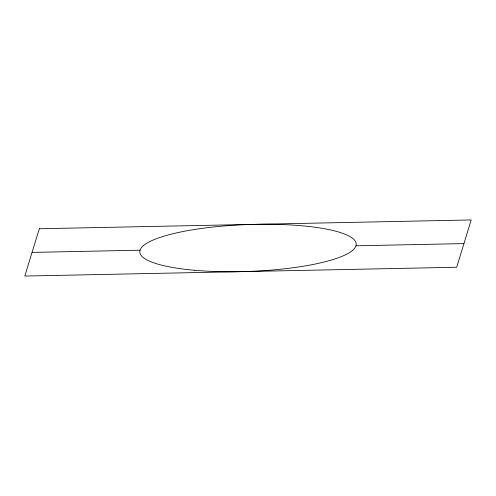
<?xml version="1.0" encoding="UTF-8"?>
<svg xmlns="http://www.w3.org/2000/svg" width="496" height="496" viewBox="0 0 496 496"><rect width="100%" height="100%" fill="white"/><g stroke="black" fill="none" stroke-linecap="round" stroke-linejoin="round"><path stroke-width="0.74" d="M32.06 252.402L140.027 250.201M355.973 245.799L463.94 243.598M39.314 228.749L24.8 276.055L456.686 267.251L471.2 219.945L39.314 228.749M194.296 270.239A108.283 23.436 -2.1 0 0 356.215 244.119A108.283 23.436 -2.1 0 0 193.49 229.648A108.283 23.436 -2.1 0 0 194.296 270.239"/></g></svg>
